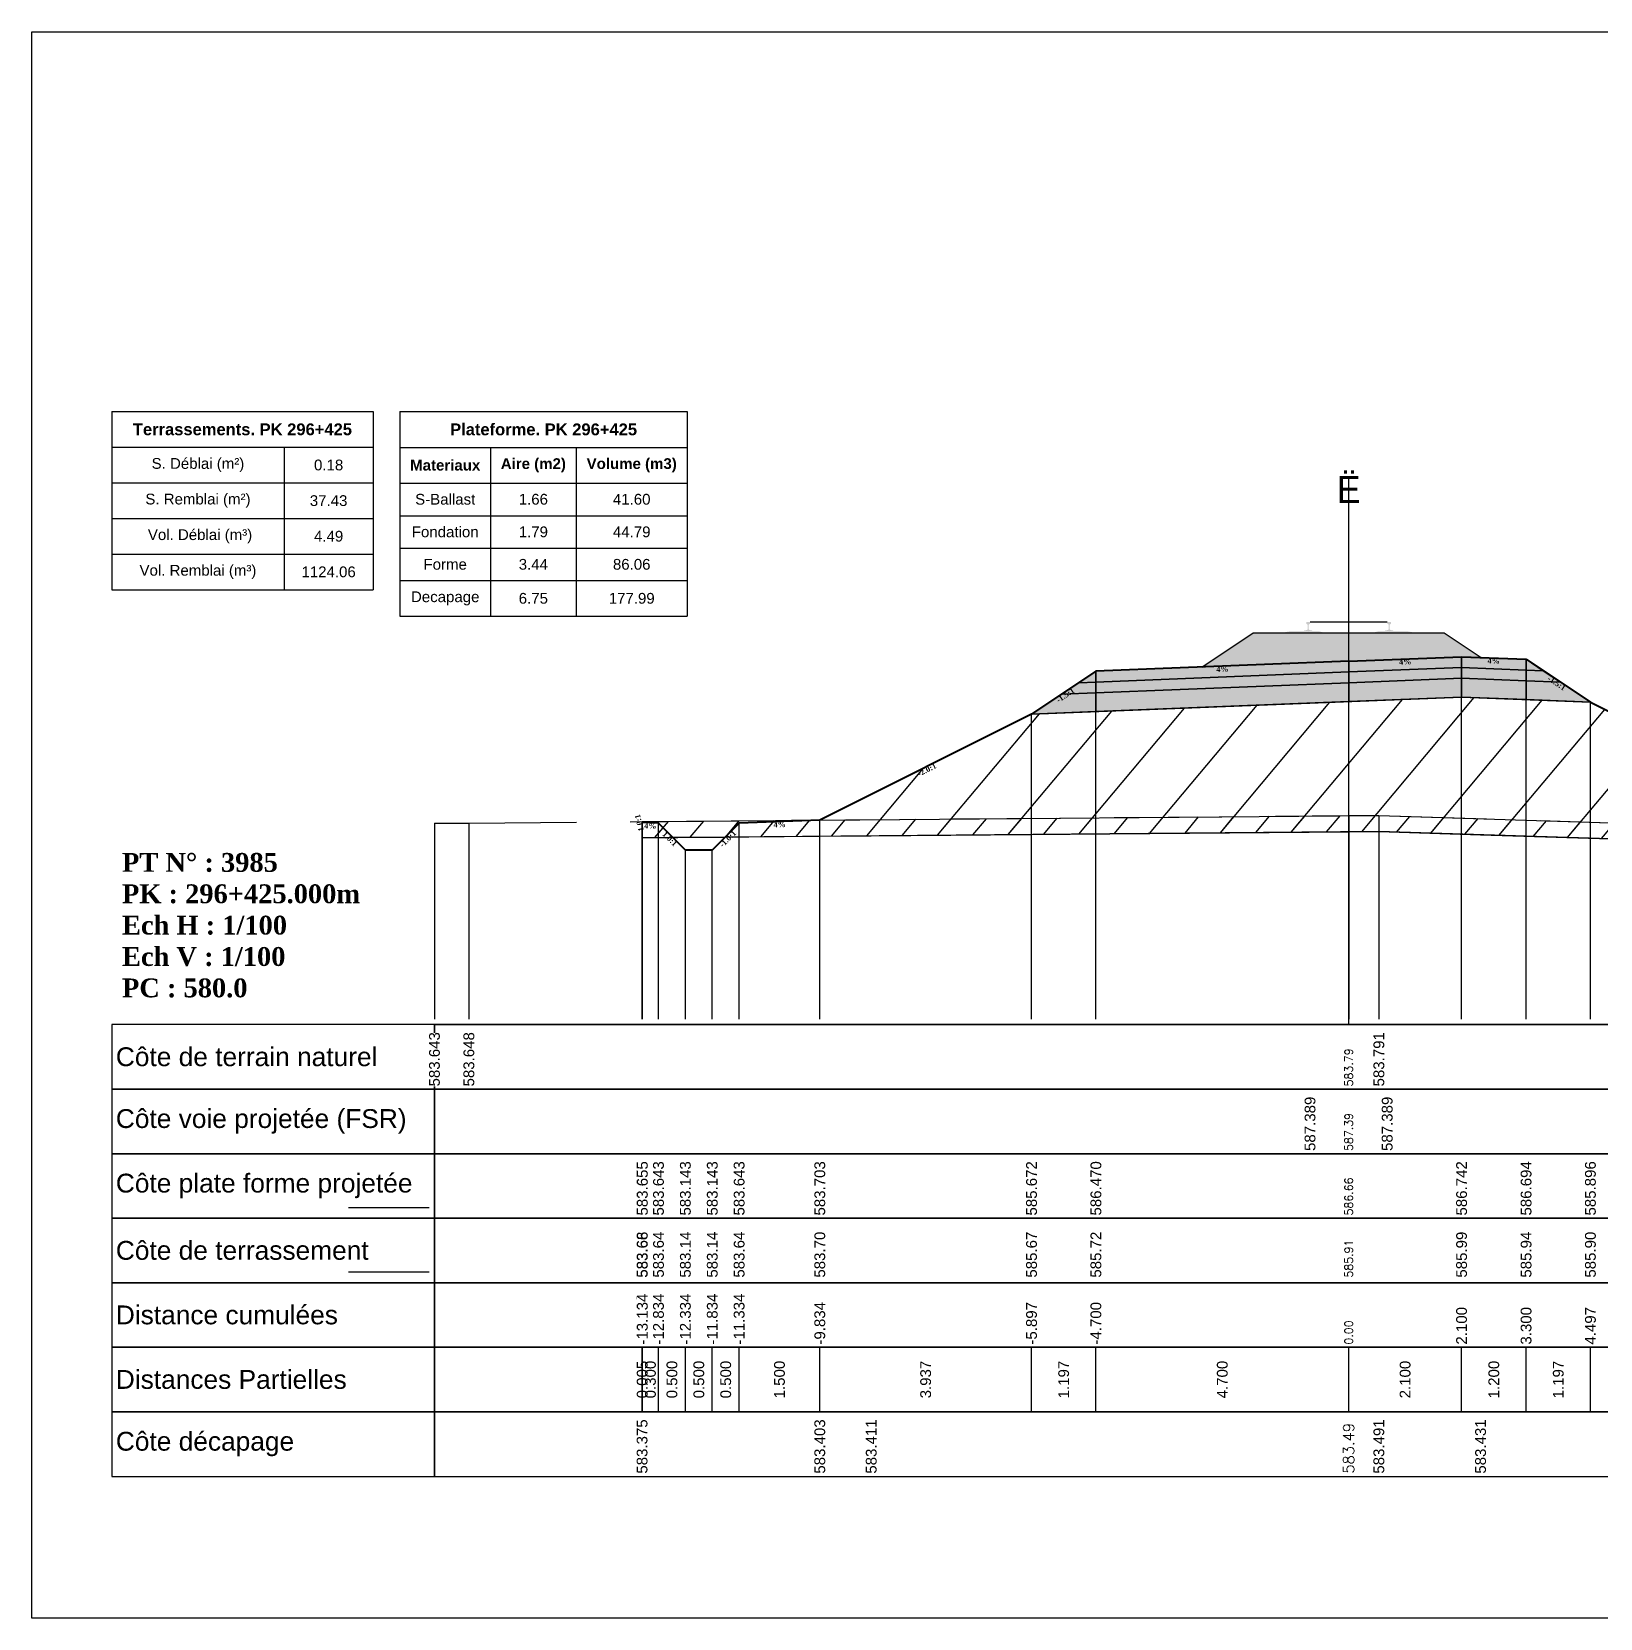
# Model space of a CAD drawing. Header units: millimetres. Extents: x 2762 to 3076, y 916 to 3305.
# Drawn here: x 2950.21 to 2979.38, y 2559.65 to 2589.15 of the extents above; entities that cross this region are included whole.
import ezdxf

# ---------------------------------------------------------------- set-up
doc = ezdxf.new("R2010")
doc.units = ezdxf.units.MM
doc.header["$LTSCALE"] = 2
doc.linetypes.add('CACHE', pattern=[9.525, 6.35, -3.175])
doc.linetypes.add('DASHED', pattern=[0.75, 0.5, -0.25])
for name, color, linetype in [('C-ANNO-TABL', 1, 'Continuous'), ('C-ANNO-TABL-TEXT', 150, 'Continuous'), ('C-ANNO-TABL-TITL', 150, 'Continuous'), ('C-ANNO-TABL-TTBL', 5, 'Continuous'), ('C-ROAD-CORR', 5, 'Continuous'), ('C-ROAD-SCTN', 7, 'Continuous')]:
    doc.layers.add(name, color=color, linetype=linetype)
doc.styles.add('ARIAL', font='arial.ttf')
doc.styles.add('C3D_Etiquette', font='romans.shx')
doc.styles.add('C3D_Profil_Travers', font='romans.shx')
doc.styles.get("Standard").update_dxf_attribs({"font": 'arial.ttf'})

msp = doc.modelspace()

# ---------------------------------------------------------------- hatches: boundary and pattern name
at = {"linetype": 'Continuous', "lineweight": -3}
msp.add_hatch(color=254, dxfattribs=at).paths.add_polyline_path([(2973.487, 2577.789), (2973.487, 2577.974), (2973.602, 2577.995), (2973.95, 2577.995), (2973.95, 2578), (2973.876, 2578), (2973.876, 2578.01), (2973.877, 2578.011), (2973.879, 2578.012), (2973.88, 2578.012), (2973.9, 2578.014), (2973.903, 2578.014), (2973.906, 2578.016), (2973.934, 2578.026), (2973.937, 2578.027), (2973.938, 2578.029), (2973.939, 2578.03), (2973.94, 2578.034), (2973.941, 2578.041), (2973.942, 2578.05), (2973.943, 2578.061), (2973.943, 2578.085), (2973.942, 2578.1), (2973.942, 2578.107), (2973.941, 2578.113), (2973.94, 2578.117), (2973.94, 2578.119), (2973.939, 2578.123), (2973.938, 2578.124), (2973.937, 2578.126), (2973.936, 2578.127), (2973.935, 2578.128), (2973.919, 2578.133), (2973.917, 2578.135), (2973.916, 2578.136), (2973.915, 2578.137), (2973.915, 2578.14), (2973.915, 2578.158), (2973.916, 2578.162), (2973.917, 2578.165), (2973.919, 2578.167), (2973.921, 2578.169), (2973.924, 2578.17), (2973.925, 2578.17), (2973.929, 2578.171), (2973.933, 2578.172), (2973.936, 2578.172), (2973.94, 2578.172), (2973.945, 2578.172), (2973.948, 2578.172), (2973.951, 2578.172), (2973.955, 2578.172), (2973.958, 2578.172), (2973.962, 2578.172), (2973.967, 2578.172), (2973.97, 2578.172), (2973.974, 2578.171), (2973.978, 2578.17), (2973.979, 2578.17), (2973.981, 2578.169), (2973.984, 2578.167), (2973.986, 2578.165), (2973.987, 2578.162), (2973.987, 2578.158), (2973.987, 2578.14), (2973.987, 2578.137), (2973.987, 2578.136), (2973.986, 2578.135), (2973.984, 2578.133), (2973.968, 2578.128), (2973.967, 2578.127), (2973.965, 2578.126), (2973.964, 2578.124), (2973.964, 2578.123), (2973.963, 2578.119), (2973.962, 2578.117), (2973.962, 2578.113), (2973.961, 2578.107), (2973.96, 2578.1), (2973.96, 2578.085), (2973.96, 2578.061), (2973.961, 2578.05), (2973.962, 2578.041), (2973.963, 2578.034), (2973.964, 2578.03), (2973.965, 2578.029), (2973.966, 2578.027), (2973.968, 2578.026), (2973.997, 2578.016), (2974, 2578.014), (2974.003, 2578.014), (2974.023, 2578.012), (2974.024, 2578.012), (2974.025, 2578.011), (2974.026, 2578.01), (2974.026, 2578), (2973.952, 2578), (2973.952, 2577.995), (2974.156, 2577.995), (2974.288, 2577.964), (2975.122, 2577.964), (2975.253, 2577.995), (2975.457, 2577.995), (2975.457, 2578), (2975.383, 2578), (2975.383, 2578.01), (2975.384, 2578.011), (2975.386, 2578.012), (2975.387, 2578.012), (2975.407, 2578.014), (2975.41, 2578.014), (2975.413, 2578.016), (2975.441, 2578.026), (2975.444, 2578.027), (2975.445, 2578.029), (2975.446, 2578.03), (2975.447, 2578.034), (2975.448, 2578.041), (2975.449, 2578.05), (2975.45, 2578.061), (2975.45, 2578.085), (2975.449, 2578.1), (2975.449, 2578.107), (2975.448, 2578.113), (2975.447, 2578.117), (2975.447, 2578.119), (2975.446, 2578.123), (2975.445, 2578.124), (2975.444, 2578.126), (2975.443, 2578.127), (2975.442, 2578.128), (2975.426, 2578.133), (2975.424, 2578.135), (2975.423, 2578.136), (2975.422, 2578.137), (2975.422, 2578.14), (2975.422, 2578.158), (2975.423, 2578.162), (2975.424, 2578.165), (2975.426, 2578.167), (2975.428, 2578.169), (2975.431, 2578.17), (2975.432, 2578.17), (2975.436, 2578.171), (2975.44, 2578.172), (2975.443, 2578.172), (2975.447, 2578.172), (2975.452, 2578.172), (2975.455, 2578.172), (2975.458, 2578.172), (2975.462, 2578.172), (2975.465, 2578.172), (2975.469, 2578.172), (2975.474, 2578.172), (2975.477, 2578.172), (2975.481, 2578.171), (2975.485, 2578.17), (2975.486, 2578.17), (2975.488, 2578.169), (2975.491, 2578.167), (2975.493, 2578.165), (2975.494, 2578.162), (2975.494, 2578.158), (2975.494, 2578.14), (2975.494, 2578.137), (2975.494, 2578.136), (2975.493, 2578.135), (2975.491, 2578.133), (2975.475, 2578.128), (2975.474, 2578.127), (2975.472, 2578.126), (2975.471, 2578.124), (2975.471, 2578.123), (2975.47, 2578.119), (2975.469, 2578.117), (2975.469, 2578.113), (2975.468, 2578.107), (2975.467, 2578.1), (2975.467, 2578.085), (2975.467, 2578.061), (2975.468, 2578.05), (2975.469, 2578.041), (2975.47, 2578.034), (2975.471, 2578.03), (2975.472, 2578.029), (2975.473, 2578.027), (2975.475, 2578.026), (2975.504, 2578.016), (2975.507, 2578.014), (2975.51, 2578.014), (2975.53, 2578.012), (2975.531, 2578.012), (2975.532, 2578.011), (2975.533, 2578.01), (2975.533, 2578), (2975.459, 2578), (2975.459, 2577.995), (2975.807, 2577.995), (2975.922, 2577.974), (2975.922, 2577.789)])
h = msp.add_hatch(dxfattribs=at)
h.set_pattern_fill('GRAVEL', color=252, scale=0.009, style=0)
h.set_pattern_definition([(228.0128, (2972.136781, 2577.56067), (-1.8288, -2.0574), [0.030755, -3.0447435]), (184.96974, (2972.116207, 2577.53781), (2.743199999, 0.228600013), [0.0527764, -5.2248644]), (132.51045, (2972.063629, 2577.533238), (2.286, -2.5146), [0.0372133, -3.684125]), (267.2737, (2971.974475, 2577.476088), (0.2286, 4.572), [0.0480604, -4.7579794]), (292.83365, (2971.972189, 2577.428082), (-1.143, 2.7432), [0.047127, -4.6655827]), (357.2737, (2971.990477, 2577.384648), (-4.572, 0.2286), [0.0480604, -4.7579794]), (37.69424, (2972.038483, 2577.3823624), (-2.9718, -2.286), [0.0635574, -6.2921804]), (72.25533, (2972.088775, 2577.4212244), (1.6002, 5.0292), [0.0600048, -5.940473]), (121.42957, (2972.107063, 2577.478374), (-1.8288, 2.9718), [0.048223, -4.774099]), (175.23636, (2972.081917, 2577.519522), (2.5146, -0.2286), [0.055054, -2.697654]), (222.39744, (2972.027053, 2577.5240944), (-2.7432, -2.5146), [0.071197, -7.0485095]), (138.81407, (2972.20079, 2577.473802), (-1.6002, 1.3716), [0.0243004, -2.405751]), (171.46923, (2972.182501, 2577.489804), (2.9718, -0.4572), [0.0462314, -4.5769175]), (225, (2972.13678, 2577.49666), (-3e-17, -0.2286), [0.032329, -0.29096]), (203.1986, (2972.12078, 2577.524094), (1.143, 0.4572), [0.01741, -1.723556]), (291.8014, (2972.104777, 2577.517236), (-0.2286, 0.6858), [0.024621, -1.206428]), (30.9638, (2972.11392, 2577.494376), (0.6858, 0.4572), [0.039989, -1.292967]), (161.565, (2972.14821, 2577.51495), (0.4572, -0.2286), [0.028916, -0.693981]), (16.38954, (2971.972189, 2577.517236), (2.286, 0.6858), [0.040508, -4.0102944]), (70.34618, (2972.011051, 2577.528666), (-0.9144, -2.5146), [0.033984, -3.3643994]), (293.1986, (2972.14821, 2577.56067), (-0.4572, 1.143), [0.034819, -1.7061465]), (343.61046, (2972.161927, 2577.528666), (-2.286, 0.6858), [0.040508, -4.0102944]), (339.44395, (2971.97219, 2577.375504), (-1.143, 0.4572), [0.039063, -1.914096]), (294.77514, (2972.008765, 2577.361788), (-1.143, 2.5146), [0.0327305, -3.2403234]), (66.8014, (2972.150497, 2577.33207), (0.4572, 1.143), [0.034819, -1.7061465]), (17.35402, (2972.164213, 2577.364074), (-2.9718, -0.9144), [0.0383204, -3.793714]), (69.44395, (2972.038483, 2577.33207), (-0.4572, -1.143), [0.0195316, -1.933628]), (101.3099, (2972.13678, 2577.33207), (-0.2286, 0.9144), [0.011656, -1.1539795]), (165.9638, (2972.134495, 2577.3435), (0.6858, -0.2286), [0.047127, -0.895415]), (186.009, (2972.088775, 2577.35493), (2.286, 0.2286), [0.043674, -4.323723]), (303.69, (2972.11392, 2577.4738), (-0.2286, 0.4572), [0.032969, -0.79126]), (353.15723, (2972.132209, 2577.44637), (3.8862, -0.4572), [0.05756, -5.698441]), (60.9454, (2972.18936, 2577.439512), (-0.9144, -1.6002), [0.023536, -2.330045]), (90, (2972.2008, 2577.46009), (-0.2286, 0.2286), [0.013716, -0.214884]), (120.25644, (2972.084203, 2577.361788), (0.9144, -1.6002), [0.031758, -3.1440547]), (48.0128, (2972.068201, 2577.38922), (1.8288, 2.0574), [0.06151, -3.0139886]), (0, (2972.10935, 2577.43494), (0.2286, 0.2286), [0.059436, -0.169164]), (325.30485, (2972.168785, 2577.43494), (2.286, -1.6002), [0.036145, -3.5783385]), (254.0546, (2972.198503, 2577.414366), (-0.2286, -0.9144), [0.033285, -1.6309485]), (207.64598, (2972.189359, 2577.382362), (-4.3434, -2.286), [0.054193, -5.365122]), (175.42608, (2972.141353, 2577.357216), (-2.9718, 0.2286), [0.0573327, -5.675926])])
h.paths.add_polyline_path([(2971.972, 2577.332), (2972.93, 2577.97), (2976.48, 2577.97), (2977.169, 2577.511), (2976.805, 2577.525)])
h = msp.add_hatch(color=11, dxfattribs=at)
h.paths.add_polyline_path([(2978.005, 2577.277), (2978.005, 2577.477), (2978.324, 2577.265)])
h.paths.add_polyline_path([(2976.805, 2577.325), (2976.805, 2577.525), (2978.005, 2577.477), (2978.005, 2577.277)])
h.paths.add_polyline_path([(2974.705, 2577.241), (2974.705, 2577.441), (2976.805, 2577.525), (2976.805, 2577.325)])
h.paths.add_polyline_path([(2970.005, 2577.053), (2970.005, 2577.253), (2974.705, 2577.441), (2974.705, 2577.241)])
h.paths.add_polyline_path([(2969.685, 2577.041), (2970.005, 2577.253), (2970.005, 2577.053)])
h = msp.add_hatch(color=83, dxfattribs=at)
h.paths.add_polyline_path([(2978.005, 2576.727), (2978.005, 2577.077), (2978.643, 2577.052), (2979.201, 2576.679)])
h.paths.add_polyline_path([(2976.805, 2576.775), (2976.805, 2577.125), (2978.005, 2577.077), (2978.005, 2576.727)])
h.paths.add_polyline_path([(2974.705, 2576.691), (2974.705, 2577.041), (2976.805, 2577.125), (2976.805, 2576.775)])
h.paths.add_polyline_path([(2970.005, 2576.503), (2970.005, 2576.853), (2974.705, 2577.041), (2974.705, 2576.691)])
h.paths.add_polyline_path([(2968.808, 2576.455), (2969.366, 2576.828), (2970.005, 2576.853), (2970.005, 2576.503)])
h = msp.add_hatch(color=30, dxfattribs=at)
h.paths.add_polyline_path([(2978.005, 2577.077), (2978.005, 2577.277), (2978.324, 2577.265), (2978.643, 2577.052)])
h.paths.add_polyline_path([(2976.805, 2577.125), (2976.805, 2577.325), (2978.005, 2577.277), (2978.005, 2577.077)])
h.paths.add_polyline_path([(2974.705, 2577.041), (2974.705, 2577.241), (2976.805, 2577.325), (2976.805, 2577.125)])
h.paths.add_polyline_path([(2970.005, 2576.853), (2970.005, 2577.053), (2974.705, 2577.241), (2974.705, 2577.041)])
h.paths.add_polyline_path([(2969.366, 2576.828), (2969.685, 2577.041), (2970.005, 2577.053), (2970.005, 2576.853)])
h = msp.add_hatch(dxfattribs=at)
h.set_pattern_fill('_U', color=3, angle=50, style=0, pattern_type=0)
h.set_pattern_definition([(50, (2963.1159, 2574.1722), (-0.766044, 0.642788), [])])
h.paths.add_polyline_path([(2963.116, 2574.172), (2963.371, 2574.427), (2964.871, 2574.487), (2968.808, 2576.455), (2976.805, 2576.775), (2979.201, 2576.679), (2984.053, 2574.254), (2984.053, 2573.954), (2979.568, 2574.138), (2975.267, 2574.274)])
h.paths.add_polyline_path([(2961.566, 2574.159), (2961.566, 2574.459), (2961.571, 2574.439), (2961.871, 2574.427), (2962.134, 2574.164)])
h = msp.add_hatch(dxfattribs=at)
h.set_pattern_fill('_U', color=150, scale=0.5, angle=50, style=0, pattern_type=0)
h.set_pattern_definition([(50, (2963.1159, 2574.17215), (-0.383022, 0.321394), [])])
h.paths.add_polyline_path([(2963.116, 2574.172), (2963.371, 2574.427), (2964.871, 2574.487), (2975.267, 2574.574), (2979.568, 2574.438), (2984.053, 2574.254), (2984.053, 2573.954), (2979.568, 2574.138), (2975.267, 2574.274)])
h.paths.add_polyline_path([(2961.566, 2574.459), (2964.871, 2574.487), (2963.371, 2574.427), (2963.116, 2574.172), (2962.134, 2574.164), (2961.871, 2574.427), (2961.571, 2574.439)])
h.paths.add_polyline_path([(2961.566, 2574.159), (2961.566, 2574.459), (2961.571, 2574.439), (2961.871, 2574.427), (2962.134, 2574.164)])

# ---------------------------------------------------------------- linework, layer by layer
at = {"color": 7, "linetype": 'Continuous', "lineweight": -3}
for p, q in [((2974.705, 2570.684), (2974.705, 2580.884)), ((2957.704, 2570.684), (2991.706, 2570.684)), ((2961.566, 2563.484), (2961.566, 2564.684)), ((2961.571, 2563.484), (2961.571, 2564.684)), ((2961.571, 2563.484), (2961.571, 2564.684)), ((2961.871, 2563.484), (2961.871, 2564.684)), ((2961.871, 2563.484), (2961.871, 2564.684)), ((2962.371, 2563.484), (2962.371, 2564.684)), ((2962.371, 2563.484), (2962.371, 2564.684)), ((2962.871, 2563.484), (2962.871, 2564.684)), ((2962.871, 2563.484), (2962.871, 2564.684)), ((2963.371, 2563.484), (2963.371, 2564.684)), ((2963.371, 2563.484), (2963.371, 2564.684)), ((2964.871, 2563.484), (2964.871, 2564.684)), ((2964.871, 2563.484), (2964.871, 2564.684)), ((2968.808, 2563.484), (2968.808, 2564.684)), ((2968.808, 2563.484), (2968.808, 2564.684)), ((2970.005, 2563.484), (2970.005, 2564.684)), ((2970.005, 2563.484), (2970.005, 2564.684)), ((2974.705, 2563.484), (2974.705, 2564.684)), ((2974.705, 2563.484), (2974.705, 2564.684)), ((2976.805, 2563.484), (2976.805, 2564.684)), ((2976.805, 2563.484), (2976.805, 2564.684)), ((2978.005, 2563.484), (2978.005, 2564.684)), ((2978.005, 2563.484), (2978.005, 2564.684)), ((2979.201, 2563.484), (2979.201, 2564.684)), ((2979.201, 2563.484), (2979.201, 2564.684))]:
    msp.add_line(p, q, dxfattribs=at)
at = {"color": 251, "linetype": 'Continuous', "lineweight": -3}
for p, q in [((2971.972, 2577.332), (2972.93, 2577.97)), ((2972.93, 2577.97), (2976.48, 2577.97)), ((2976.48, 2577.97), (2977.169, 2577.511)), ((2970.005, 2577.253), (2974.705, 2577.441)), ((2976.805, 2577.525), (2971.972, 2577.332)), ((2974.705, 2577.441), (2976.805, 2577.525)), ((2974.705, 2577.241), (2974.705, 2577.441)), ((2974.705, 2577.441), (2974.705, 2577.241)), ((2977.169, 2577.511), (2976.805, 2577.525)), ((2976.805, 2577.325), (2976.805, 2577.525)), ((2976.805, 2577.525), (2978.005, 2577.477)), ((2976.805, 2577.525), (2976.805, 2577.325)), ((2978.005, 2577.277), (2978.005, 2577.477)), ((2978.005, 2577.477), (2978.324, 2577.265)), ((2978.005, 2577.477), (2978.005, 2577.277)), ((2969.685, 2577.041), (2970.005, 2577.253)), ((2970.005, 2577.053), (2970.005, 2577.253)), ((2970.005, 2577.253), (2970.005, 2577.053)), ((2974.705, 2577.241), (2970.005, 2577.053)), ((2976.805, 2577.325), (2974.705, 2577.241)), ((2978.005, 2577.277), (2976.805, 2577.325)), ((2978.324, 2577.265), (2978.005, 2577.277)), ((2970.005, 2577.053), (2969.685, 2577.041))]:
    msp.add_line(p, q, dxfattribs=at)
at = {"color": 53, "linetype": 'Continuous', "lineweight": -3}
for p, q in [((2970.005, 2577.053), (2974.705, 2577.241)), ((2974.705, 2577.241), (2976.805, 2577.325)), ((2974.705, 2577.041), (2974.705, 2577.241)), ((2974.705, 2577.241), (2974.705, 2577.041)), ((2976.805, 2577.125), (2974.705, 2577.041)), ((2974.705, 2577.041), (2976.805, 2577.125)), ((2976.805, 2577.125), (2976.805, 2577.325)), ((2976.805, 2577.325), (2978.005, 2577.277)), ((2976.805, 2577.325), (2976.805, 2577.125)), ((2978.005, 2577.077), (2976.805, 2577.125)), ((2976.805, 2576.775), (2976.805, 2577.125)), ((2976.805, 2577.125), (2978.005, 2577.077)), ((2976.805, 2577.125), (2976.805, 2576.775)), ((2978.005, 2577.077), (2978.005, 2577.277)), ((2978.005, 2577.277), (2978.324, 2577.265)), ((2978.005, 2577.277), (2978.005, 2577.077)), ((2978.324, 2577.265), (2978.643, 2577.052)), ((2968.808, 2576.455), (2969.366, 2576.828)), ((2969.366, 2576.828), (2969.685, 2577.041)), ((2970.005, 2576.853), (2969.366, 2576.828)), ((2969.366, 2576.828), (2970.005, 2576.853)), ((2969.685, 2577.041), (2970.005, 2577.053)), ((2970.005, 2576.853), (2970.005, 2577.053)), ((2970.005, 2577.053), (2970.005, 2576.853)), ((2974.705, 2577.041), (2970.005, 2576.853)), ((2970.005, 2576.853), (2974.705, 2577.041)), ((2970.005, 2576.503), (2970.005, 2576.853)), ((2970.005, 2576.853), (2970.005, 2576.503)), ((2974.705, 2576.691), (2974.705, 2577.041)), ((2974.705, 2577.041), (2974.705, 2576.691)), ((2978.643, 2577.052), (2978.005, 2577.077)), ((2978.005, 2576.727), (2978.005, 2577.077)), ((2978.005, 2577.077), (2978.643, 2577.052)), ((2978.005, 2577.077), (2978.005, 2576.727)), ((2978.643, 2577.052), (2979.201, 2576.679)), ((2974.705, 2576.691), (2970.005, 2576.503)), ((2976.805, 2576.775), (2974.705, 2576.691)), ((2978.005, 2576.727), (2976.805, 2576.775)), ((2979.201, 2576.679), (2978.005, 2576.727)), ((2970.005, 2576.503), (2968.808, 2576.455))]:
    msp.add_line(p, q, dxfattribs=at)
at = {"color": 253, "linetype": 'Continuous', "lineweight": -3}
for p, q in [((2968.808, 2576.455), (2976.805, 2576.775)), ((2976.805, 2576.775), (2979.201, 2576.679)), ((2979.201, 2576.679), (2984.053, 2574.254)), ((2964.871, 2574.487), (2968.808, 2576.455)), ((2961.566, 2574.459), (2964.871, 2574.487)), ((2963.371, 2574.427), (2964.871, 2574.487)), ((2964.871, 2574.487), (2963.371, 2574.427)), ((2963.371, 2574.427), (2964.871, 2574.487)), ((2964.871, 2574.487), (2975.267, 2574.574)), ((2975.267, 2574.574), (2979.568, 2574.438)), ((2961.571, 2574.439), (2961.566, 2574.459)), ((2961.566, 2574.159), (2961.566, 2574.459)), ((2961.566, 2574.459), (2961.571, 2574.439)), ((2961.566, 2574.159), (2961.566, 2574.459)), ((2961.566, 2574.459), (2961.571, 2574.439)), ((2961.871, 2574.427), (2961.571, 2574.439)), ((2961.571, 2574.439), (2961.871, 2574.427)), ((2961.571, 2574.439), (2961.871, 2574.427)), ((2962.134, 2574.164), (2961.871, 2574.427)), ((2961.871, 2574.427), (2962.134, 2574.164)), ((2961.871, 2574.427), (2962.134, 2574.164)), ((2963.116, 2574.172), (2962.134, 2574.164)), ((2962.134, 2574.164), (2963.116, 2574.172)), ((2963.116, 2574.172), (2962.871, 2573.927)), ((2963.116, 2574.172), (2963.371, 2574.427)), ((2963.371, 2574.427), (2963.116, 2574.172)), ((2963.116, 2574.172), (2963.371, 2574.427)), ((2975.267, 2574.274), (2963.116, 2574.172)), ((2975.267, 2574.274), (2963.116, 2574.172)), ((2979.568, 2574.138), (2975.267, 2574.274)), ((2979.568, 2574.138), (2975.267, 2574.274)), ((2962.134, 2574.164), (2961.566, 2574.159)), ((2962.134, 2574.164), (2961.566, 2574.159)), ((2962.371, 2573.927), (2962.134, 2574.164)), ((2962.871, 2573.927), (2962.371, 2573.927))]:
    msp.add_line(p, q, dxfattribs=at)
at = {"color": 8, "linetype": 'CACHE', "lineweight": -3}
for p, q in [((2974.705, 2570.784), (2974.705, 2576.691)), ((2974.705, 2570.784), (2974.705, 2576.691)), ((2976.805, 2570.784), (2976.805, 2576.775)), ((2978.005, 2570.784), (2978.005, 2576.727)), ((2979.201, 2570.784), (2979.201, 2576.679)), ((2968.808, 2570.784), (2968.808, 2576.455)), ((2970.005, 2570.784), (2970.005, 2576.503)), ((2964.871, 2570.784), (2964.871, 2574.487)), ((2961.566, 2570.784), (2961.566, 2574.459)), ((2961.571, 2570.784), (2961.571, 2574.439)), ((2961.871, 2570.784), (2961.871, 2574.427)), ((2963.371, 2570.784), (2963.371, 2574.427)), ((2962.371, 2570.784), (2962.371, 2573.927)), ((2962.871, 2570.784), (2962.871, 2573.927))]:
    msp.add_line(p, q, dxfattribs=at)
at = {"color": 105, "linetype": 'DASHED', "lineweight": -3, "ltscale": 2}
for p, q in [((2958.345, 2574.432), (2974.705, 2574.57)), ((2974.705, 2574.57), (2975.267, 2574.574)), ((2975.267, 2574.574), (2979.568, 2574.438)), ((2957.705, 2574.427), (2958.345, 2574.432))]:
    msp.add_line(p, q, dxfattribs=at)
at = {"color": 98, "linetype": 'CACHE', "lineweight": -3}
for p, q in [((2974.705, 2574.57), (2974.705, 2570.784)), ((2975.267, 2574.574), (2975.267, 2570.784)), ((2957.705, 2574.427), (2957.705, 2570.784)), ((2958.345, 2574.432), (2958.345, 2570.784))]:
    msp.add_line(p, q, dxfattribs=at)
at = {"color": 6, "linetype": 'Continuous', "lineweight": -3}
for p, q in [((2961.566, 2574.159), (2964.871, 2574.187)), ((2964.871, 2574.187), (2965.827, 2574.195)), ((2965.827, 2574.195), (2974.705, 2574.27)), ((2974.705, 2574.27), (2975.267, 2574.274)), ((2975.267, 2574.274), (2977.158, 2574.215)), ((2977.158, 2574.215), (2979.568, 2574.138))]:
    msp.add_line(p, q, dxfattribs=at)
at = {"color": 154, "linetype": 'Continuous', "lineweight": -3}
msp.add_line((2956.104, 2567.284), (2957.604, 2567.284), dxfattribs=at)
at = {"color": 1, "linetype": 'Continuous', "lineweight": -3}
msp.add_line((2956.104, 2566.084), (2957.604, 2566.084), dxfattribs=at)
at = {"color": 7, "linetype": 'Continuous', "lineweight": -3}
for points in [[(2957.704, 2569.484), (2957.704, 2570.684), (2951.704, 2570.684), (2951.704, 2569.484)], [(2957.704, 2569.484), (2991.706, 2569.484), (2991.706, 2570.684), (2957.704, 2570.684)], [(2957.704, 2568.284), (2957.704, 2569.484), (2951.704, 2569.484), (2951.704, 2568.284)], [(2957.704, 2568.284), (2991.706, 2568.284), (2991.706, 2569.484), (2957.704, 2569.484)], [(2957.704, 2567.084), (2957.704, 2568.284), (2951.704, 2568.284), (2951.704, 2567.084)], [(2957.704, 2567.084), (2991.706, 2567.084), (2991.706, 2568.284), (2957.704, 2568.284)], [(2957.704, 2565.884), (2957.704, 2567.084), (2951.704, 2567.084), (2951.704, 2565.884)], [(2957.704, 2565.884), (2991.706, 2565.884), (2991.706, 2567.084), (2957.704, 2567.084)], [(2957.704, 2564.684), (2957.704, 2565.884), (2951.704, 2565.884), (2951.704, 2564.684)], [(2957.704, 2564.684), (2991.706, 2564.684), (2991.706, 2565.884), (2957.704, 2565.884)], [(2957.704, 2563.484), (2957.704, 2564.684), (2951.704, 2564.684), (2951.704, 2563.484)], [(2957.704, 2563.484), (2991.706, 2563.484), (2991.706, 2564.684), (2957.704, 2564.684)], [(2957.704, 2562.284), (2957.704, 2563.484), (2951.704, 2563.484), (2951.704, 2562.284)], [(2957.704, 2562.284), (2991.706, 2562.284), (2991.706, 2563.484), (2957.704, 2563.484)]]:
    msp.add_3dface(points, dxfattribs=at)
at = {"layer": 'C-ANNO-TABL', "color": 7, "linetype": 'Continuous', "lineweight": -3}
for p, q in [((2951.704, 2581.419), (2954.909, 2581.419)), ((2954.909, 2581.419), (2956.563, 2581.419)), ((2954.909, 2581.419), (2954.909, 2580.757)), ((2957.063, 2581.416), (2958.745, 2581.416)), ((2958.745, 2581.416), (2960.341, 2581.416)), ((2958.745, 2581.416), (2958.745, 2580.754)), ((2960.341, 2581.416), (2962.403, 2581.416)), ((2960.341, 2581.416), (2960.341, 2580.754)), ((2951.704, 2580.757), (2954.909, 2580.757)), ((2954.909, 2580.757), (2956.563, 2580.757)), ((2954.909, 2580.757), (2954.909, 2580.095)), ((2957.063, 2580.754), (2958.745, 2580.754)), ((2958.745, 2580.754), (2960.341, 2580.754)), ((2958.745, 2580.754), (2958.745, 2580.147)), ((2960.341, 2580.754), (2962.403, 2580.754)), ((2960.341, 2580.754), (2960.341, 2580.147)), ((2951.704, 2580.095), (2954.909, 2580.095)), ((2954.909, 2580.095), (2956.563, 2580.095)), ((2954.909, 2580.095), (2954.909, 2579.432)), ((2957.063, 2580.147), (2958.745, 2580.147)), ((2958.745, 2580.147), (2960.341, 2580.147)), ((2958.745, 2580.147), (2958.745, 2579.543)), ((2960.341, 2580.147), (2962.403, 2580.147)), ((2960.341, 2580.147), (2960.341, 2579.543)), ((2957.063, 2579.543), (2958.745, 2579.543)), ((2958.745, 2579.543), (2960.341, 2579.543)), ((2958.745, 2579.543), (2958.745, 2578.939)), ((2960.341, 2579.543), (2962.403, 2579.543)), ((2960.341, 2579.543), (2960.341, 2578.939)), ((2951.704, 2579.432), (2954.909, 2579.432)), ((2954.909, 2579.432), (2956.563, 2579.432)), ((2954.909, 2579.432), (2954.909, 2578.77)), ((2957.063, 2578.939), (2958.745, 2578.939)), ((2958.745, 2578.939), (2960.341, 2578.939)), ((2958.745, 2578.939), (2958.745, 2578.28)), ((2960.341, 2578.939), (2962.403, 2578.939)), ((2960.341, 2578.939), (2960.341, 2578.28))]:
    msp.add_line(p, q, dxfattribs=at)
at = {"layer": 'C-ANNO-TABL-TTBL', "color": 7, "linetype": 'Continuous', "lineweight": -3}
for p, q in [((2951.704, 2582.084), (2956.563, 2582.084)), ((2951.704, 2582.084), (2951.704, 2581.419)), ((2956.563, 2582.084), (2956.563, 2581.419)), ((2957.063, 2582.084), (2962.403, 2582.084)), ((2957.063, 2582.084), (2957.063, 2581.416)), ((2962.403, 2582.084), (2962.403, 2581.416)), ((2951.704, 2581.419), (2951.704, 2580.757)), ((2956.563, 2581.419), (2956.563, 2580.757)), ((2957.063, 2581.416), (2957.063, 2580.754)), ((2962.403, 2581.416), (2962.403, 2580.754)), ((2951.704, 2580.757), (2951.704, 2580.095)), ((2956.563, 2580.757), (2956.563, 2580.095)), ((2957.063, 2580.754), (2957.063, 2580.147)), ((2962.403, 2580.754), (2962.403, 2580.147)), ((2951.704, 2580.095), (2951.704, 2579.432)), ((2956.563, 2580.095), (2956.563, 2579.432)), ((2957.063, 2580.147), (2957.063, 2579.543)), ((2962.403, 2580.147), (2962.403, 2579.543)), ((2957.063, 2579.543), (2957.063, 2578.939)), ((2962.403, 2579.543), (2962.403, 2578.939)), ((2951.704, 2579.432), (2951.704, 2578.77)), ((2956.563, 2579.432), (2956.563, 2578.77)), ((2957.063, 2578.939), (2957.063, 2578.28)), ((2962.403, 2578.939), (2962.403, 2578.28)), ((2951.704, 2578.77), (2954.909, 2578.77)), ((2954.909, 2578.77), (2956.563, 2578.77)), ((2957.063, 2578.28), (2958.745, 2578.28)), ((2958.745, 2578.28), (2960.341, 2578.28)), ((2960.341, 2578.28), (2962.403, 2578.28))]:
    msp.add_line(p, q, dxfattribs=at)
at = {"layer": 'C-ROAD-CORR', "color": 1, "linetype": 'Continuous', "lineweight": 40}
for p, q in [((2974.705, 2577.441), (2970.005, 2577.253)), ((2974.705, 2577.441), (2976.805, 2577.525)), ((2976.805, 2577.525), (2978.005, 2577.477)), ((2978.005, 2577.477), (2979.201, 2576.679)), ((2970.005, 2577.253), (2968.808, 2576.455)), ((2979.201, 2576.679), (2984.053, 2574.254)), ((2968.808, 2576.455), (2964.871, 2574.487)), ((2964.871, 2574.487), (2963.371, 2574.427)), ((2961.571, 2574.439), (2961.566, 2574.459)), ((2961.871, 2574.427), (2961.571, 2574.439)), ((2962.371, 2573.927), (2961.871, 2574.427)), ((2963.371, 2574.427), (2962.871, 2573.927)), ((2962.871, 2573.927), (2962.371, 2573.927))]:
    msp.add_line(p, q, dxfattribs=at)
at = {"layer": 'C-ROAD-CORR', "color": 102, "linetype": 'Continuous', "lineweight": -3, "ltscale": 0.5}
for p, q in [((2974.705, 2576.691), (2970.005, 2576.503)), ((2974.705, 2576.691), (2976.805, 2576.775)), ((2976.805, 2576.775), (2978.005, 2576.727)), ((2978.005, 2576.727), (2979.201, 2576.679)), ((2970.005, 2576.503), (2968.808, 2576.455))]:
    msp.add_line(p, q, dxfattribs=at)
at = {"layer": 'C-ROAD-CORR', "color": 1, "linetype": 'Continuous', "lineweight": -3}
for p, q in [((2962.371, 2573.927), (2961.871, 2574.427)), ((2963.371, 2574.427), (2962.871, 2573.927))]:
    msp.add_line(p, q, dxfattribs=at)
at = {"layer": 'C-ROAD-SCTN', "color": 154, "linetype": 'Continuous', "lineweight": -3}
for p, q in [((2973.987, 2578.172), (2974.705, 2578.172)), ((2974.705, 2578.172), (2975.422, 2578.172)), ((2970.005, 2577.253), (2974.705, 2577.441)), ((2974.705, 2577.441), (2976.805, 2577.525)), ((2976.805, 2577.525), (2978.005, 2577.477)), ((2978.005, 2577.477), (2979.201, 2576.679)), ((2968.808, 2576.455), (2970.005, 2577.253)), ((2979.201, 2576.679), (2984.053, 2574.254)), ((2964.871, 2574.487), (2968.808, 2576.455)), ((2963.371, 2574.427), (2964.871, 2574.487)), ((2961.566, 2574.459), (2961.571, 2574.439)), ((2961.571, 2574.439), (2961.871, 2574.427)), ((2961.871, 2574.427), (2962.371, 2573.927)), ((2962.871, 2573.927), (2963.371, 2574.427)), ((2962.371, 2573.927), (2962.871, 2573.927))]:
    msp.add_line(p, q, dxfattribs=at)
at = {"layer": 'C-ROAD-SCTN', "color": 140, "linetype": 'Continuous', "lineweight": -3}
for p, q in [((2971.972, 2577.332), (2972.93, 2577.97)), ((2972.93, 2577.97), (2972.973, 2577.97)), ((2972.973, 2577.97), (2974.705, 2577.97)), ((2974.705, 2577.97), (2976.436, 2577.97)), ((2976.436, 2577.97), (2976.48, 2577.97)), ((2976.48, 2577.97), (2977.169, 2577.511))]:
    msp.add_line(p, q, dxfattribs=at)
at = {"layer": 'C-ROAD-SCTN', "color": 1, "linetype": 'Continuous', "lineweight": -3}
for p, q in [((2970.005, 2576.503), (2974.705, 2576.691)), ((2974.705, 2576.691), (2976.805, 2576.775)), ((2976.805, 2576.775), (2978.005, 2576.727)), ((2978.005, 2576.727), (2979.201, 2576.679)), ((2979.201, 2576.679), (2984.053, 2574.254)), ((2964.871, 2574.487), (2968.808, 2576.455)), ((2968.808, 2576.455), (2970.005, 2576.503)), ((2963.371, 2574.427), (2964.871, 2574.487)), ((2961.566, 2574.459), (2961.571, 2574.439)), ((2961.571, 2574.439), (2961.871, 2574.427)), ((2961.871, 2574.427), (2962.371, 2573.927)), ((2962.871, 2573.927), (2963.371, 2574.427)), ((2962.371, 2573.927), (2962.871, 2573.927))]:
    msp.add_line(p, q, dxfattribs=at)

# ---------------------------------------------------------------- texts
at = {"color": 7, "linetype": 'Continuous', "lineweight": -3}
for s, insert, char_height, attachment_point, style in [('{\\fWingdings|b0|i0|c2|p0;Ë}', (2974.705, 2580.384), 0.5, 8, 'C3D_Profil_Travers'), ('{\\fTimes New Roman|b1|i0|c0|p18;PT N° : 3985\\PPK : 296+425.000m\\PEch H : 1/100\\PEch V : 1/100\\PPC : 580.0}', (2951.893, 2571.184), 0.35, 7, 'C3D_Profil_Travers'), ('{\\fArial|b0|i0|c0|p34;Côte de terrain naturel}', (2951.779, 2570.084), 0.35, 4, 'C3D_Etiquette'), ('{\\fArial|b0|i0|c0|p34;Côte plate forme projetée}', (2951.779, 2567.684), 0.35, 4, 'C3D_Etiquette'), ('{\\fArial|b0|i0|c0|p34;Côte de terrassement}', (2951.779, 2566.484), 0.35, 4, 'C3D_Etiquette'), ('{\\fArial|b0|i0|c0|p34;Distance cumulées}', (2951.779, 2565.284), 0.35, 4, 'C3D_Etiquette'), ('{\\fArial|b0|i0|c0|p34;Distances Partielles}', (2951.779, 2564.084), 0.35, 4, 'C3D_Etiquette'), ('{\\fArial|b0|i0|c0|p34;Côte décapage}', (2951.779, 2562.884), 0.35, 4, 'C3D_Etiquette')]:
    msp.add_mtext(s, dxfattribs=dict(at, insert=insert, char_height=char_height, attachment_point=attachment_point, style=style))
at = {"color": 7, "linetype": 'Continuous', "lineweight": -3, "char_height": 0.1, "style": 'C3D_Etiquette'}
for s, insert, width, attachment_point, rotation in [('{\\fTimes New Roman|b1|i0|c0|p18;4%}', (2975.755, 2577.479), 0.37094, 2, 2.2906), ('{\\fTimes New Roman|b1|i0|c0|p18;4%}', (2977.404, 2577.497), 0.42071, 2, 357.7094), ('{\\fTimes New Roman|b1|i0|c0|p18;4%}', (2972.355, 2577.343), 0.42071, 2, 2.2906), ('{\\fTimes New Roman|b1|i0|c0|p18;-1.5:1}', (2978.601, 2577.075), 0.34598, 2, 326.3099), ('{\\fTimes New Roman|b1|i0|c0|p18;-1.5:1}', (2969.408, 2576.851), 0.34598, 2, 33.6901), ('{\\fTimes New Roman|b1|i0|c0|p18;-2.0:1}', (2966.841, 2575.468), 0.34598, 2, 26.5651), ('{\\fTimes New Roman|b1|i0|c0|p18;1.0:1}', (2961.564, 2574.448), 0.29446, 8, 104.0362), ('{\\fTimes New Roman|b1|i0|c0|p18;4%}', (2961.721, 2574.429), 0.37094, 2, 357.7094), ('{\\fTimes New Roman|b1|i0|c0|p18;1.0:1}', (2962.118, 2574.174), 0.29001, 2, 315), ('{\\fTimes New Roman|b1|i0|c0|p18;-1.0:1}', (2963.123, 2574.174), 0.34598, 2, 45), ('{\\fTimes New Roman|b1|i0|c0|p18;4%}', (2964.121, 2574.453), 0.42071, 2, 2.2906)]:
    msp.add_mtext(s, dxfattribs=dict(at, insert=insert, width=width, attachment_point=attachment_point, rotation=rotation))
at = {"color": 7, "linetype": 'Continuous', "lineweight": -3, "rotation": 90, "style": 'C3D_Profil_Travers'}
for s, insert, char_height, attachment_point in [('583.79', (2974.705, 2569.534), 0.15, 4), ('587.39', (2974.705, 2568.334), 0.15, 4), ('586.66', (2974.705, 2567.134), 0.15, 4), ('{\\fArial|b0|i0|c0|p34;583.68}', (2961.566, 2565.979), 0.2, 4), ('{\\fArial|b0|i0|c0|p34;583.66}', (2961.571, 2565.979), 0.2, 4), ('{\\fArial|b0|i0|c0|p34;583.64}', (2961.871, 2565.979), 0.2, 4), ('{\\fArial|b0|i0|c0|p34;583.14}', (2962.371, 2565.979), 0.2, 4), ('{\\fArial|b0|i0|c0|p34;583.14}', (2962.871, 2565.979), 0.2, 4), ('{\\fArial|b0|i0|c0|p34;583.64}', (2963.371, 2565.979), 0.2, 4), ('{\\fArial|b0|i0|c0|p34;583.70}', (2964.871, 2565.979), 0.2, 4), ('{\\fArial|b0|i0|c0|p34;585.67}', (2968.808, 2565.979), 0.2, 4), ('{\\fArial|b0|i0|c0|p34;585.72}', (2970.005, 2565.979), 0.2, 4), ('{\\fArial|b0|i0|c0|p34;585.99}', (2976.805, 2565.979), 0.2, 4), ('{\\fArial|b0|i0|c0|p34;585.94}', (2978.005, 2565.979), 0.2, 4), ('{\\fArial|b0|i0|c0|p34;585.90}', (2979.201, 2565.979), 0.2, 4), ('585.91', (2974.705, 2565.979), 0.15, 4), ('0.00', (2974.705, 2564.734), 0.15, 4), ('{\\fArial|b0|i0|c0|p34;0.005}', (2961.568, 2564.084), 0.2, 5), ('{\\fArial|b0|i0|c0|p34;0.300}', (2961.721, 2564.084), 0.2, 5), ('{\\fArial|b0|i0|c0|p34;0.500}', (2962.121, 2564.084), 0.2, 5), ('{\\fArial|b0|i0|c0|p34;0.500}', (2962.621, 2564.084), 0.2, 5), ('{\\fArial|b0|i0|c0|p34;0.500}', (2963.121, 2564.084), 0.2, 5), ('{\\fArial|b0|i0|c0|p34;1.500}', (2964.121, 2564.084), 0.2, 5), ('{\\fArial|b0|i0|c0|p34;3.937}', (2966.839, 2564.084), 0.2, 5), ('{\\fArial|b0|i0|c0|p34;1.197}', (2969.406, 2564.084), 0.2, 5), ('{\\fArial|b0|i0|c0|p34;4.700}', (2972.355, 2564.084), 0.2, 5), ('{\\fArial|b0|i0|c0|p34;2.100}', (2975.755, 2564.084), 0.2, 5), ('{\\fArial|b0|i0|c0|p34;1.200}', (2977.405, 2564.084), 0.2, 5), ('{\\fArial|b0|i0|c0|p34;1.197}', (2978.603, 2564.084), 0.2, 5), ('583.49', (2974.705, 2562.334), 0.2, 4)]:
    msp.add_mtext(s, dxfattribs=dict(at, insert=insert, char_height=char_height, attachment_point=attachment_point))
at = {"color": 7, "linetype": 'Continuous', "lineweight": -3, "insert": (2951.779, 2568.884), "char_height": 0.35, "attachment_point": 4}
msp.add_mtext('{\\fArial|b0|i0|c0|p34;Côte voie projetée (FSR)}', dxfattribs=at)
at = {"layer": 'C-ANNO-TABL-TEXT', "color": 7, "linetype": 'Continuous', "lineweight": -3, "char_height": 0.2, "attachment_point": 5, "style": 'ARIAL'}
for s, insert in [('{\\fArial|b0|i0|c0|p34;\\C7;0.18}', (2955.736, 2581.088)), ('{\\fArial|b0|i0|c0|p34;\\C7;37.43}', (2955.736, 2580.426)), ('{\\fArial|b0|i0|c0|p34;\\C7;S-Ballast}', (2957.904, 2580.451)), ('{\\fArial|b0|i0|c0|p34;\\C7;1.66}', (2959.543, 2580.451)), ('{\\C18;\\c0;41.60}', (2961.372, 2580.451)), ('{\\fArial|b0|i0|c0|p34;\\C7;4.49}', (2955.736, 2579.764)), ('{\\fArial|b0|i0|c0|p34;\\C7;Fondation}', (2957.904, 2579.845)), ('{\\fArial|b0|i0|c0|p34;\\C7;1.79}', (2959.543, 2579.845)), ('{\\C18;\\c0;44.79}', (2961.372, 2579.845)), ('{\\fArial|b0|i0|c0|p34;\\C7;1124.06}', (2955.736, 2579.101)), ('{\\fArial|b0|i0|c0|p34;\\C7;Forme}', (2957.904, 2579.241)), ('{\\fArial|b0|i0|c0|p34;\\C7;3.44}', (2959.543, 2579.241)), ('{\\C18;\\c0;86.06}', (2961.372, 2579.241)), ('{\\fArial|b0|i0|c0|p34;\\C7;Decapage}', (2957.904, 2578.609)), ('{\\fArial|b0|i0|c0|p34;\\C7;6.75}', (2959.543, 2578.609)), ('{\\C18;\\c0;177.99}', (2961.372, 2578.609))]:
    msp.add_mtext(s, dxfattribs=dict(at, insert=insert))
at = {"layer": 'C-ANNO-TABL-TITL', "color": 7, "linetype": 'Continuous', "lineweight": -3, "attachment_point": 5, "style": 'ARIAL'}
for s, insert, char_height in [('{\\fArial|b1|i0|c0|p34;\\C7;Terrassements. PK 296+425}', (2954.133, 2581.751), 0.22), ('{\\fArial|b1|i0|c0|p34;\\C18;\\c0;Plateforme. PK 296+425}', (2959.733, 2581.75), 0.22), ('{\\fArial|b0|i0|c0|p34;\\C7;S. Déblai (m²) }', (2953.306, 2581.088), 0.2), ('{\\fArial|b1|i0|c0|p34;\\C7;Materiaux   }', (2957.904, 2581.085), 0.2), ('{\\fArial|b1|i0|c0|p34;\\C7;Aire (m2)}', (2959.543, 2581.085), 0.2), ('{\\fArial|b1|i0|c0|p34;\\C7;Volume (m3)}', (2961.372, 2581.085), 0.2), ('{\\fArial|b0|i0|c0|p34;\\C7;S. Remblai (m²) }', (2953.306, 2580.426), 0.2), ('{\\fArial|b0|i0|c0|p34;\\C7; Vol. Déblai (m³) }', (2953.306, 2579.764), 0.2), ('{\\fArial|b0|i0|c0|p34;\\C7;Vol. Remblai (m³)}', (2953.306, 2579.101), 0.2)]:
    msp.add_mtext(s, dxfattribs=dict(at, insert=insert, char_height=char_height))

# ---------------------------------------------------------------- next in the draw order: texts
at = {"color": 7, "linetype": 'Continuous', "lineweight": -3, "char_height": 0.2, "attachment_point": 4, "rotation": 90, "style": 'C3D_Profil_Travers', "bg_fill": 3, "box_fill_scale": 1.000375, "bg_fill_color": 256, "bg_fill_true_color": 13158600, "bg_fill_transparency": 0}
for s, insert, width in [('{\\fArial|b0|i0|c0|p34;583.643}', (2957.705, 2569.534), 0.99553), ('{\\fArial|b0|i0|c0|p34;583.648}', (2958.345, 2569.534), 0.99595), ('{\\fArial|b0|i0|c0|p34;583.791}', (2975.267, 2569.534), 0.95654), ('{\\fArial|b0|i0|c0|p34;587.389}', (2973.987, 2568.334), 0.99595), ('{\\fArial|b0|i0|c0|p34;587.389}', (2975.422, 2568.334), 0.99595), ('{\\fArial|b0|i0|c0|p34;583.675}', (2961.566, 2567.134), 0.99705), ('{\\fArial|b0|i0|c0|p34;583.143}', (2962.371, 2567.134), 0.99553), ('{\\fArial|b0|i0|c0|p34;583.143}', (2962.871, 2567.134), 0.99553), ('{\\fArial|b0|i0|c0|p34;583.643}', (2963.371, 2567.134), 0.99553), ('{\\fArial|b0|i0|c0|p34;583.703}', (2964.871, 2567.134), 0.99553), ('{\\fArial|b0|i0|c0|p34;585.672}', (2968.808, 2567.134), 0.99347), ('{\\fArial|b0|i0|c0|p34;586.470}', (2970.005, 2567.134), 0.99484), ('{\\fArial|b0|i0|c0|p34;586.742}', (2976.805, 2567.134), 0.99347), ('{\\fArial|b0|i0|c0|p34;586.694}', (2978.005, 2567.134), 0.99471), ('{\\fArial|b0|i0|c0|p34;585.896}', (2979.201, 2567.134), 0.99539), ('{\\fArial|b0|i0|c0|p34;\\C256;-13.139}', (2961.566, 2564.734), 0.93573), ('{\\fArial|b0|i0|c0|p34;\\C256;-12.334}', (2962.371, 2564.734), 0.93449), ('{\\fArial|b0|i0|c0|p34;\\C256;-11.834}', (2962.871, 2564.734), 0.93449), ('{\\fArial|b0|i0|c0|p34;\\C256;-11.334}', (2963.371, 2564.734), 0.93449), ('{\\fArial|b0|i0|c0|p34;\\C256;-9.834}', (2964.871, 2564.734), 0.77755), ('{\\fArial|b0|i0|c0|p34;\\C256;-5.897}', (2968.808, 2564.734), 0.77838), ('{\\fArial|b0|i0|c0|p34;\\C256;-4.700}', (2970.005, 2564.734), 0.77769), ('{\\fArial|b0|i0|c0|p34;\\C256;2.100}', (2976.805, 2564.734), 0.6844), ('{\\fArial|b0|i0|c0|p34;\\C256;3.300}', (2978.005, 2564.734), 0.68082), ('{\\fArial|b0|i0|c0|p34;\\C256;4.497}', (2979.201, 2564.734), 0.68978), ('{\\fArial|b0|i0|c0|p34;583.375}', (2961.566, 2562.334), 0.99705), ('{\\fArial|b0|i0|c0|p34;583.403}', (2964.871, 2562.334), 0.99553), ('{\\fArial|b0|i0|c0|p34;583.411}', (2965.827, 2562.334), 0.95654), ('{\\fArial|b0|i0|c0|p34;583.491}', (2975.267, 2562.334), 0.95654), ('{\\fArial|b0|i0|c0|p34;583.431}', (2977.158, 2562.334), 0.95654)]:
    msp.add_mtext(s, dxfattribs=dict(at, insert=insert, width=width))

# ---------------------------------------------------------------- next in the draw order: texts
for s, insert, width in [('{\\fArial|b0|i0|c0|p34;583.655}', (2961.571, 2567.134), 0.99705), ('{\\fArial|b0|i0|c0|p34;\\C256;-13.134}', (2961.571, 2564.734), 0.93449)]:
    msp.add_mtext(s, dxfattribs=dict(at, insert=insert, width=width))

# ---------------------------------------------------------------- next in the draw order: texts
for s, insert, width in [('{\\fArial|b0|i0|c0|p34;583.643}', (2961.871, 2567.134), 0.99553), ('{\\fArial|b0|i0|c0|p34;\\C256;-12.834}', (2961.871, 2564.734), 0.93449)]:
    msp.add_mtext(s, dxfattribs=dict(at, insert=insert, width=width))

# ---------------------------------------------------------------- next in the draw order: linework, layer by layer
msp.add_lwpolyline([(2950.215, 2589.145), (2999.215, 2589.145), (2999.215, 2559.645), (2950.215, 2559.645)], close=True)

doc.saveas('drawing.dxf')
